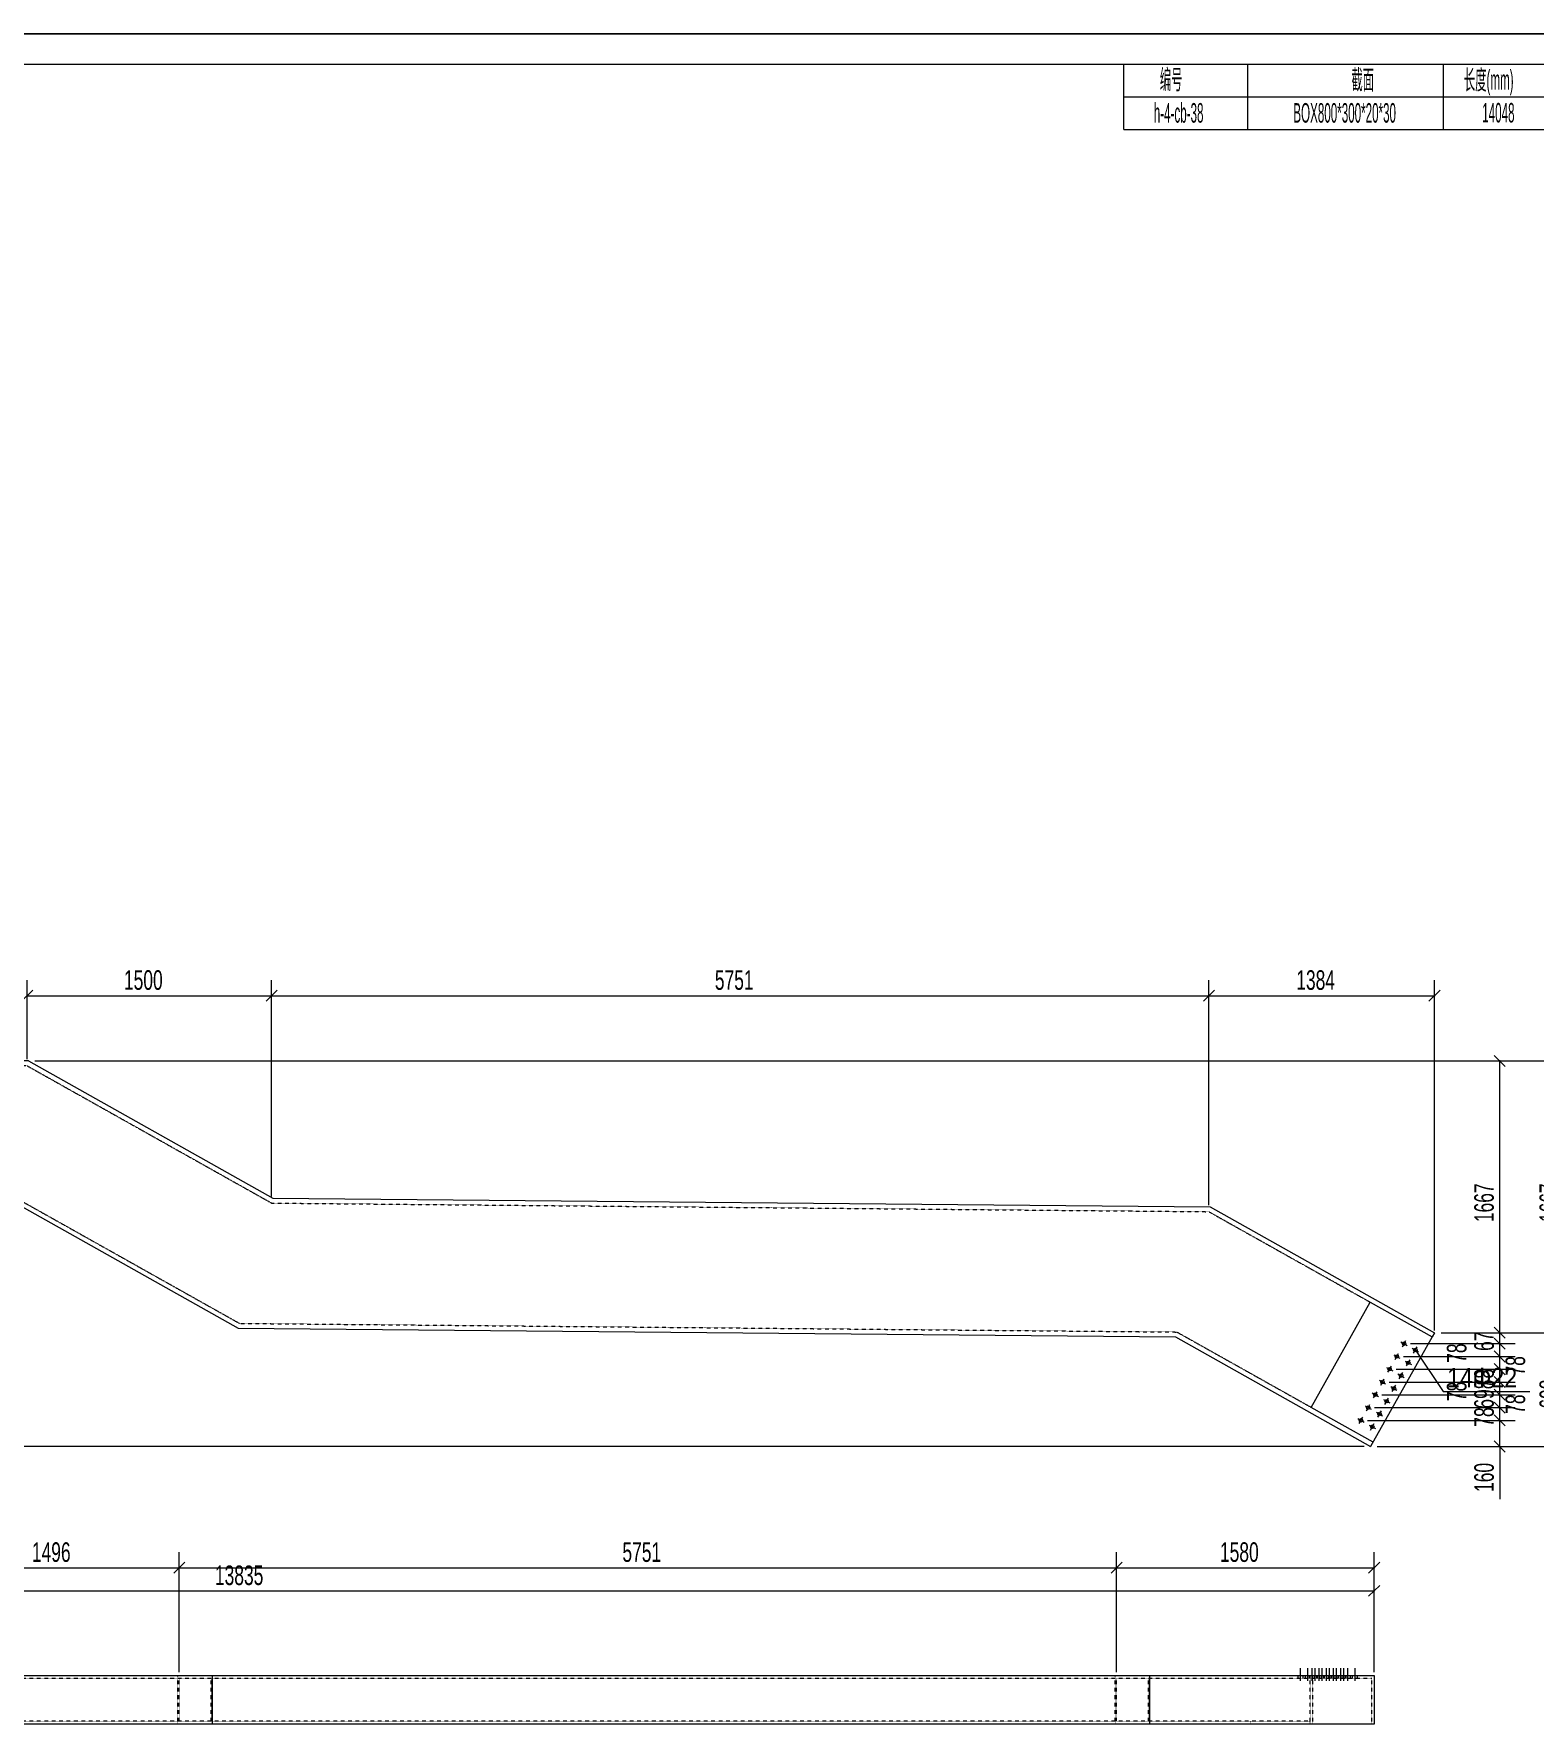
# Model space of a CAD drawing. Header units: millimetres. Extents: x 96 to 23960, y 200 to 17000.
# Drawn here: x 10112 to 19317, y 6631 to 17000 of the extents above; entities that cross this region are included whole.
import ezdxf

# ---------------------------------------------------------------- set-up
doc = ezdxf.new("R2010")
doc.units = ezdxf.units.MM
doc.linetypes.add('XKITLINE00', pattern=[0])
doc.linetypes.add('XKITLINE04', pattern=[3, 0.5, -0.5, 0.5, -0.5, 0.5, -0.5])
for name, color, linetype, lineweight in [('Bolt', 7, 'Continuous', 0), ('BoltMark', 3, 'Continuous', 0), ('DrawingSheet', 5, 'Continuous', 0), ('OtherObjectType', 1, 'Continuous', 0), ('Part', 2, 'Continuous', 0), ('Z-DIMENSIONS', 1, 'Continuous', 0)]:
    doc.layers.add(name, color=color, linetype=linetype, lineweight=lineweight)
doc.styles.add('$TD_AUDIT_GENERATED_(139)', font='ARIAL.TTF')
doc.styles.add('Arial', font='arial.ttf')
doc.styles.add('romsim', font='ARIAL.TTF')

# ---------------------------------------------------------------- blocks, each defined once
blk = doc.blocks.new('*A1')
at = {"layer": 'Bolt', "color": 7, "linetype": 'XKITLINE00', "lineweight": 0}
for p, q in [((18499, 8976), (18538, 8955)), ((18508, 8946), (18529, 8985)), ((18569, 8937), (18607, 8916)), ((18577, 8907), (18599, 8946)), ((18411, 8819), (18449, 8798)), ((18419, 8790), (18441, 8828)), ((18455, 8898), (18493, 8876)), ((18464, 8868), (18485, 8906)), ((18525, 8859), (18563, 8837)), ((18533, 8829), (18555, 8867)), ((18367, 8741), (18405, 8719)), ((18375, 8711), (18397, 8749)), ((18445, 8672), (18467, 8710)), ((18481, 8780), (18519, 8759)), ((18489, 8750), (18511, 8789)), ((18323, 8663), (18361, 8641)), ((18331, 8633), (18353, 8671)), ((18393, 8623), (18431, 8602)), ((18401, 8593), (18423, 8632)), ((18437, 8702), (18475, 8680)), ((18235, 8506), (18273, 8484)), ((18243, 8476), (18265, 8514)), ((18279, 8584), (18317, 8563)), ((18287, 8554), (18309, 8592)), ((18349, 8545), (18387, 8523)), ((18357, 8515), (18379, 8553)), ((18305, 8466), (18343, 8445)), ((18313, 8436), (18335, 8475))]:
    blk.add_line(p, q, dxfattribs=at)
for centre in [(18518, 8966), (18588, 8926), (18430, 8809), (18474, 8887), (18544, 8848), (18386, 8730), (18500, 8770), (18342, 8652), (18412, 8613), (18456, 8691), (18254, 8495), (18298, 8573), (18368, 8534), (18324, 8456)]:
    blk.add_circle(centre, 11, dxfattribs=at)
blk = doc.blocks.new('*A2')
at = {"layer": 'Part', "color": 4, "linetype": 'XKITLINE00', "lineweight": 0}
for p, q in [((5324, 10700), (4875, 9900)), ((5287, 10672), (5324, 10700)), ((10079, 10700), (5324, 10700)), ((10079, 10700), (11579, 9858)), ((4870, 9928), (5287, 10672)), ((4870, 9928), (4875, 9900)), ((9870, 9900), (4875, 9900)), ((9870, 9900), (11366, 9060)), ((11579, 9858), (17329, 9805)), ((17329, 9805), (18705, 9033)), ((17949, 8575), (18311, 9220)), ((18311, 9220), (18690, 9007)), ((11366, 9060), (17117, 9007)), ((18705, 9033), (18690, 9007)), ((17117, 9007), (18313, 8335)), ((18690, 9007), (18313, 8335)), ((18328, 8361), (17949, 8575))]:
    blk.add_line(p, q, dxfattribs=at)
at = {"layer": 'Part', "color": 7, "linetype": 'XKITLINE04', "lineweight": 0}
for p, q in [((10071, 10670), (5287, 10670)), ((10071, 10670), (11571, 9828)), ((9877, 9930), (4871, 9930)), ((9877, 9930), (11374, 9090)), ((11571, 9828), (17321, 9775)), ((17321, 9775), (18311, 9220)), ((11374, 9090), (17125, 9037)), ((17125, 9037), (17949, 8575))]:
    blk.add_line(p, q, dxfattribs=at)
blk = doc.blocks.new('*A3')
at = {"layer": 'Bolt', "color": 2, "linetype": 'XKITLINE00', "lineweight": 0}
for p, q in [((17884, 6898), (17884, 6976)), ((17928, 6898), (17928, 6976)), ((17954, 6898), (17954, 6976)), ((17972, 6898), (17972, 6976)), ((17998, 6898), (17998, 6976)), ((18016, 6898), (18016, 6976)), ((18042, 6898), (18042, 6976)), ((18060, 6898), (18060, 6976)), ((18086, 6898), (18086, 6976)), ((18104, 6898), (18104, 6976)), ((18130, 6898), (18130, 6976)), ((18148, 6898), (18148, 6976)), ((18174, 6898), (18174, 6976)), ((18218, 6898), (18218, 6976)), ((17869, 6911), (17869, 6931)), ((17899, 6911), (17899, 6931)), ((17913, 6911), (17913, 6931)), ((17939, 6911), (17939, 6931)), ((17943, 6911), (17943, 6931)), ((17957, 6911), (17957, 6931)), ((17969, 6911), (17969, 6931)), ((17983, 6911), (17983, 6931)), ((17987, 6911), (17987, 6931)), ((18001, 6911), (18001, 6931)), ((18013, 6911), (18013, 6931)), ((18027, 6911), (18027, 6931)), ((18031, 6911), (18031, 6931)), ((18045, 6911), (18045, 6931)), ((18057, 6911), (18057, 6931)), ((18071, 6911), (18071, 6931)), ((18075, 6911), (18075, 6931)), ((18089, 6911), (18089, 6931)), ((18101, 6911), (18101, 6931)), ((18115, 6911), (18115, 6931)), ((18119, 6911), (18119, 6931)), ((18133, 6911), (18133, 6931)), ((18145, 6911), (18145, 6931)), ((18159, 6911), (18159, 6931)), ((18163, 6911), (18163, 6931)), ((18189, 6911), (18189, 6931)), ((18203, 6911), (18203, 6931)), ((18233, 6911), (18233, 6931))]:
    blk.add_line(p, q, dxfattribs=at)
blk = doc.blocks.new('*A4')
at = {"layer": 'Part', "color": 4, "linetype": 'XKITLINE00', "lineweight": 0}
for p, q in [((4505, 6931), (4500, 6913)), ((4500, 6913), (4917, 6913)), ((4500, 6913), (4500, 6649)), ((4501, 6911), (4501, 6651)), ((4917, 6911), (4501, 6911)), ((4505, 6931), (18335, 6931)), ((4917, 6913), (4954, 6931)), ((4917, 6649), (4917, 6913)), ((4917, 6651), (4917, 6911)), ((4954, 6631), (4954, 6931)), ((9709, 6631), (9709, 6931)), ((11209, 6631), (11209, 6931)), ((16959, 6631), (16959, 6931)), ((18335, 6931), (18335, 6631)), ((4500, 6649), (4917, 6649)), ((4505, 6631), (4500, 6649)), ((4501, 6651), (4917, 6651)), ((4917, 6649), (4954, 6631)), ((18335, 6631), (4505, 6631))]:
    blk.add_line(p, q, dxfattribs=at)
at = {"layer": 'Part', "color": 7, "linetype": 'XKITLINE04', "lineweight": 0}
for p, q in [((4505, 6631), (4505, 6931)), ((9709, 6911), (4917, 6911)), ((9500, 6631), (9500, 6931)), ((9507, 6651), (9507, 6911)), ((9701, 6651), (9701, 6911)), ((18320, 6911), (9709, 6911)), ((10996, 6631), (10996, 6931)), ((11004, 6651), (11004, 6911)), ((11201, 6651), (11201, 6911)), ((16747, 6631), (16747, 6931)), ((16755, 6651), (16755, 6911)), ((16951, 6651), (16951, 6911)), ((17943, 6631), (17943, 6931)), ((17958, 6631), (17958, 6911)), ((18320, 6631), (18320, 6911)), ((17941, 6651), (4917, 6651)), ((17579, 6631), (17579, 6651)), ((17941, 6631), (17941, 6651))]:
    blk.add_line(p, q, dxfattribs=at)
blk = doc.blocks.new('*A5')
at = {"layer": 'DrawingSheet', "color": 5, "linetype": 'XKITLINE00', "lineweight": 0}
blk.add_line((23960, 17000), (200, 17000), dxfattribs=at)
blk = doc.blocks.new('*A6')
at = {"layer": 'OtherObjectType', "color": 7, "linetype": 'XKITLINE00', "lineweight": 0}
for p, q in [((16800, 16414), (16800, 16814)), ((16800, 16814), (21600, 16814)), ((17560, 16414), (17560, 16814)), ((18760, 16414), (18760, 16814)), ((19440, 16414), (19440, 16814)), ((20160, 16414), (20160, 16814)), ((20920, 16414), (20920, 16814)), ((21600, 16814), (21600, 16414)), ((16800, 16614), (21600, 16614)), ((16800, 16414), (21600, 16414))]:
    blk.add_line(p, q, dxfattribs=at)
at = {"layer": 'OtherObjectType', "color": 7, "width": 0.425}
for s, style, p in [('\\M+5B1E0\\M+5BAC5', 'Arial', (17020, 16660)), ('\\M+5BDD8\\M+5C3E6', 'Arial', (18195, 16659)), ('\\M+5B3A4\\M+5B6C8(mm)', 'Arial', (18885, 16658)), ('\\M+5B2C4\\M+5D6CA', 'Arial', (19742, 16651)), ('\\M+5CAFD\\M+5C1BF', 'Arial', (20421, 16655)), ('\\M+5B1C8\\M+5C0FD', 'Arial', (21218, 16655)), ('h-4-cb-38', '$TD_AUDIT_GENERATED_(139)', (16983, 16455)), ('BOX800*300*20*30', '$TD_AUDIT_GENERATED_(139)', (17839, 16455)), ('14048', '$TD_AUDIT_GENERATED_(139)', (18998, 16456)), ('Q355B', '$TD_AUDIT_GENERATED_(139)', (19681, 16456)), ('1:40', '$TD_AUDIT_GENERATED_(139)', (21222, 16455))]:
    blk.add_text(s, height=120, dxfattribs=dict(at, style=style)).set_placement(p)
blk = doc.blocks.new('*A7')
at = {"layer": 'OtherObjectType', "color": 7, "linetype": 'XKITLINE00', "lineweight": 0}
for p, q in [((200, 17000), (23960, 17000)), ((720, 16814), (23761, 16814))]:
    blk.add_line(p, q, dxfattribs=at)
blk = doc.blocks.new('*A9')
at = {"layer": 'Z-DIMENSIONS', "color": 3, "linetype": 'XKITLINE00', "lineweight": 0}
for p, q in [((10105, 11134), (10037, 11066)), ((10071, 10710), (10071, 11196)), ((10071, 11100), (11571, 11100)), ((11605, 11134), (11537, 11066)), ((11571, 9868), (11571, 11196))]:
    blk.add_line(p, q, dxfattribs=at)
at = {"layer": 'Z-DIMENSIONS', "color": 7}
for p in [(10071, 11100), (11571, 11100)]:
    blk.add_point(p, dxfattribs=at)
at = {"layer": 'Z-DIMENSIONS', "color": 7, "style": 'romsim', "width": 0.6375}
blk.add_text('1500', height=120, dxfattribs=at).set_placement((10665, 11136))
blk = doc.blocks.new('*A10')
at = {"layer": 'Z-DIMENSIONS', "color": 3, "linetype": 'XKITLINE00', "lineweight": 0}
for p, q in [((11605, 11134), (11537, 11066)), ((11571, 9868), (11571, 11196)), ((11571, 11100), (17321, 11100)), ((17355, 11134), (17287, 11066)), ((17321, 9815), (17321, 11196))]:
    blk.add_line(p, q, dxfattribs=at)
at = {"layer": 'Z-DIMENSIONS', "color": 7}
for p in [(11571, 11100), (17321, 11100)]:
    blk.add_point(p, dxfattribs=at)
at = {"layer": 'Z-DIMENSIONS', "color": 7, "style": 'romsim', "width": 0.6375}
blk.add_text('5751', height=120, dxfattribs=at).set_placement((14290, 11136))
blk = doc.blocks.new('*A11')
at = {"layer": 'Z-DIMENSIONS', "color": 3, "linetype": 'XKITLINE00', "lineweight": 0}
for p, q in [((17355, 11134), (17287, 11066)), ((17321, 9815), (17321, 11196)), ((17321, 11100), (18705, 11100)), ((18739, 11134), (18671, 11066)), ((18705, 9047), (18705, 11196))]:
    blk.add_line(p, q, dxfattribs=at)
at = {"layer": 'Z-DIMENSIONS', "color": 7}
for p in [(17321, 11100), (18705, 11100)]:
    blk.add_point(p, dxfattribs=at)
at = {"layer": 'Z-DIMENSIONS', "color": 7, "style": 'romsim', "width": 0.6375}
blk.add_text('1384', height=120, dxfattribs=at).set_placement((17857, 11136))
blk = doc.blocks.new('*A12')
at = {"layer": 'Z-DIMENSIONS', "color": 3, "linetype": 'XKITLINE00', "lineweight": 0}
for p, q in [((19071, 8529), (19139, 8461)), ((18294, 8495), (19201, 8495)), ((19105, 8335), (19105, 8495)), ((18353, 8335), (19201, 8335)), ((19071, 8369), (19139, 8301)), ((19105, 8335), (19105, 8011)), ((19105, 8335), (19105, 8011))]:
    blk.add_line(p, q, dxfattribs=at)
at = {"layer": 'Z-DIMENSIONS', "color": 7}
for p in [(19105, 8495), (19105, 8335)]:
    blk.add_point(p, dxfattribs=at)
at = {"layer": 'Z-DIMENSIONS', "color": 7, "style": 'romsim', "width": 0.6375}
blk.add_text('160', height=120, rotation=90.0002, dxfattribs=at).set_placement((19069, 8056))
blk = doc.blocks.new('*A13')
at = {"layer": 'Z-DIMENSIONS', "color": 3, "linetype": 'XKITLINE00', "lineweight": 0}
for p, q in [((19071, 8607), (19139, 8539)), ((18338, 8573), (19201, 8573)), ((19071, 8529), (19139, 8461)), ((19105, 8495), (19105, 8573)), ((18294, 8495), (19201, 8495))]:
    blk.add_line(p, q, dxfattribs=at)
at = {"layer": 'Z-DIMENSIONS', "color": 7}
for p in [(19105, 8573), (19105, 8495)]:
    blk.add_point(p, dxfattribs=at)
at = {"layer": 'Z-DIMENSIONS', "color": 7, "style": 'romsim', "width": 0.6375}
blk.add_text('78', height=120, rotation=90.0002, dxfattribs=at).set_placement((19069, 8456))
blk = doc.blocks.new('*A14')
at = {"layer": 'Z-DIMENSIONS', "color": 3, "linetype": 'XKITLINE00', "lineweight": 0}
for p, q in [((18382, 8652), (19201, 8652)), ((19071, 8686), (19139, 8618)), ((19071, 8607), (19139, 8539)), ((19105, 8573), (19105, 8652)), ((18338, 8573), (19201, 8573))]:
    blk.add_line(p, q, dxfattribs=at)
at = {"layer": 'Z-DIMENSIONS', "color": 7}
for p in [(19105, 8652), (19105, 8573)]:
    blk.add_point(p, dxfattribs=at)
at = {"layer": 'Z-DIMENSIONS', "color": 7, "style": 'romsim', "width": 0.6375}
blk.add_text('78', height=120, rotation=90.0002, dxfattribs=at).set_placement((19261, 8535))
blk = doc.blocks.new('*A15')
at = {"layer": 'Z-DIMENSIONS', "color": 3, "linetype": 'XKITLINE00', "lineweight": 0}
for p, q in [((18426, 8730), (19201, 8730)), ((19071, 8764), (19139, 8696)), ((19105, 8652), (19105, 8730)), ((18382, 8652), (19201, 8652)), ((19071, 8686), (19139, 8618))]:
    blk.add_line(p, q, dxfattribs=at)
at = {"layer": 'Z-DIMENSIONS', "color": 7}
for p in [(19105, 8730), (19105, 8652)]:
    blk.add_point(p, dxfattribs=at)
at = {"layer": 'Z-DIMENSIONS', "color": 7, "style": 'romsim', "width": 0.6375}
blk.add_text('78', height=120, rotation=90.0002, dxfattribs=at).set_placement((18901, 8613))
blk = doc.blocks.new('*A16')
at = {"layer": 'Z-DIMENSIONS', "color": 3, "linetype": 'XKITLINE00', "lineweight": 0}
for p, q in [((19071, 8843), (19139, 8775)), ((18426, 8730), (19201, 8730)), ((18470, 8809), (19201, 8809)), ((19071, 8764), (19139, 8696)), ((19105, 8730), (19105, 8809))]:
    blk.add_line(p, q, dxfattribs=at)
at = {"layer": 'Z-DIMENSIONS', "color": 7}
for p in [(19105, 8809), (19105, 8730)]:
    blk.add_point(p, dxfattribs=at)
at = {"layer": 'Z-DIMENSIONS', "color": 7, "style": 'romsim', "width": 0.6375}
blk.add_text('78', height=120, rotation=90.0002, dxfattribs=at).set_placement((19069, 8692))
blk = doc.blocks.new('*A17')
at = {"layer": 'Z-DIMENSIONS', "color": 3, "linetype": 'XKITLINE00', "lineweight": 0}
for p, q in [((19071, 8921), (19139, 8853)), ((18514, 8887), (19201, 8887)), ((19071, 8843), (19139, 8775)), ((19105, 8809), (19105, 8887)), ((18470, 8809), (19201, 8809))]:
    blk.add_line(p, q, dxfattribs=at)
at = {"layer": 'Z-DIMENSIONS', "color": 7}
for p in [(19105, 8887), (19105, 8809)]:
    blk.add_point(p, dxfattribs=at)
at = {"layer": 'Z-DIMENSIONS', "color": 7, "style": 'romsim', "width": 0.6375}
blk.add_text('78', height=120, rotation=90.0002, dxfattribs=at).set_placement((19261, 8770))
blk = doc.blocks.new('*A18')
at = {"layer": 'Z-DIMENSIONS', "color": 3, "linetype": 'XKITLINE00', "lineweight": 0}
for p, q in [((18558, 8966), (19201, 8966)), ((19071, 9000), (19139, 8932)), ((19071, 8921), (19139, 8853)), ((19105, 8887), (19105, 8966)), ((18514, 8887), (19201, 8887))]:
    blk.add_line(p, q, dxfattribs=at)
at = {"layer": 'Z-DIMENSIONS', "color": 7}
for p in [(19105, 8966), (19105, 8887)]:
    blk.add_point(p, dxfattribs=at)
at = {"layer": 'Z-DIMENSIONS', "color": 7, "style": 'romsim', "width": 0.6375}
blk.add_text('78', height=120, rotation=90.0002, dxfattribs=at).set_placement((18901, 8848))
blk = doc.blocks.new('*A19')
at = {"layer": 'Z-DIMENSIONS', "color": 3, "linetype": 'XKITLINE00', "lineweight": 0}
for p, q in [((18745, 9033), (19201, 9033)), ((19071, 9067), (19139, 8999)), ((19105, 8966), (19105, 9033)), ((18558, 8966), (19201, 8966)), ((19071, 9000), (19139, 8932))]:
    blk.add_line(p, q, dxfattribs=at)
at = {"layer": 'Z-DIMENSIONS', "color": 7}
for p in [(19105, 9033), (19105, 8966)]:
    blk.add_point(p, dxfattribs=at)
at = {"layer": 'Z-DIMENSIONS', "color": 7, "style": 'romsim', "width": 0.6375}
blk.add_text('67', height=120, rotation=90.0002, dxfattribs=at).set_placement((19069, 8921))
blk = doc.blocks.new('*A20')
at = {"layer": 'Z-DIMENSIONS', "color": 3, "linetype": 'XKITLINE00', "lineweight": 0}
for p, q in [((10119, 10700), (19201, 10700)), ((19071, 10734), (19139, 10666)), ((19105, 9033), (19105, 10700)), ((18745, 9033), (19201, 9033)), ((19071, 9067), (19139, 8999))]:
    blk.add_line(p, q, dxfattribs=at)
at = {"layer": 'Z-DIMENSIONS', "color": 7}
for p in [(19105, 10700), (19105, 9033)]:
    blk.add_point(p, dxfattribs=at)
at = {"layer": 'Z-DIMENSIONS', "color": 7, "style": 'romsim', "width": 0.6375}
blk.add_text('1667', height=120, rotation=90.0002, dxfattribs=at).set_placement((19069, 9711))
blk = doc.blocks.new('*A21')
at = {"layer": 'Z-DIMENSIONS', "color": 3, "linetype": 'XKITLINE00', "lineweight": 0}
for p, q in [((18745, 9033), (19601, 9033)), ((19471, 9067), (19539, 8999)), ((19505, 8335), (19505, 9033)), ((18353, 8335), (19601, 8335)), ((19471, 8369), (19539, 8301))]:
    blk.add_line(p, q, dxfattribs=at)
at = {"layer": 'Z-DIMENSIONS', "color": 7}
for p in [(19505, 9033), (19505, 8335)]:
    blk.add_point(p, dxfattribs=at)
at = {"layer": 'Z-DIMENSIONS', "color": 7, "style": 'romsim', "width": 0.6375}
blk.add_text('698', height=120, rotation=90.0002, dxfattribs=at).set_placement((19469, 8567))
blk = doc.blocks.new('*A22')
at = {"layer": 'Z-DIMENSIONS', "color": 3, "linetype": 'XKITLINE00', "lineweight": 0}
for p, q in [((10119, 10700), (19601, 10700)), ((19471, 10734), (19539, 10666)), ((19505, 9033), (19505, 10700)), ((18745, 9033), (19601, 9033)), ((19471, 9067), (19539, 8999))]:
    blk.add_line(p, q, dxfattribs=at)
at = {"layer": 'Z-DIMENSIONS', "color": 7}
for p in [(19505, 10700), (19505, 9033)]:
    blk.add_point(p, dxfattribs=at)
at = {"layer": 'Z-DIMENSIONS', "color": 7, "style": 'romsim', "width": 0.6375}
blk.add_text('1667', height=120, rotation=90.0002, dxfattribs=at).set_placement((19469, 9711))
blk = doc.blocks.new('*A23')
at = {"layer": 'Z-DIMENSIONS', "color": 3, "linetype": 'XKITLINE00', "lineweight": 0}
for p, q in [((18745, 9033), (19201, 9033)), ((19071, 9067), (19139, 8999)), ((19105, 8335), (19105, 9033)), ((18353, 8335), (19201, 8335)), ((19071, 8369), (19139, 8301))]:
    blk.add_line(p, q, dxfattribs=at)
at = {"layer": 'Z-DIMENSIONS', "color": 7}
for p in [(19105, 9033), (19105, 8335)]:
    blk.add_point(p, dxfattribs=at)
at = {"layer": 'Z-DIMENSIONS', "color": 7, "style": 'romsim', "width": 0.6375}
blk.add_text('698', height=120, rotation=90.0002, dxfattribs=at).set_placement((19069, 8567))
blk = doc.blocks.new('*A24')
at = {"layer": 'Z-DIMENSIONS', "color": 3, "linetype": 'XKITLINE00', "lineweight": 0}
for p, q in [((10119, 10700), (19201, 10700)), ((19071, 10734), (19139, 10666)), ((19105, 9033), (19105, 10700)), ((18745, 9033), (19201, 9033)), ((19071, 9067), (19139, 8999))]:
    blk.add_line(p, q, dxfattribs=at)
at = {"layer": 'Z-DIMENSIONS', "color": 7}
for p in [(19105, 10700), (19105, 9033)]:
    blk.add_point(p, dxfattribs=at)
at = {"layer": 'Z-DIMENSIONS', "color": 7, "style": 'romsim', "width": 0.6375}
blk.add_text('1667', height=120, rotation=90.0002, dxfattribs=at).set_placement((19069, 9711))
blk = doc.blocks.new('*A25')
at = {"layer": 'Z-DIMENSIONS', "color": 3, "linetype": 'XKITLINE00', "lineweight": 0}
blk.add_line((18273, 8335), (4374, 8335), dxfattribs=at)
blk = doc.blocks.new('*A28')
at = {"layer": 'BoltMark', "color": 4, "linetype": 'XKITLINE00', "lineweight": 0}
for p, q in [((18588, 8926), (18758, 8673)), ((18758, 8673), (19290, 8673))]:
    blk.add_line(p, q, dxfattribs=at)
at = {"layer": 'BoltMark', "color": 7, "style": 'Arial', "width": 0.85}
blk.add_text('14\\M+5A6B522', height=120, dxfattribs=at).set_placement((18782, 8697))
blk = doc.blocks.new('*A30')
at = {"layer": 'Z-DIMENSIONS', "color": 3, "linetype": 'XKITLINE00', "lineweight": 0}
for p, q in [((18369, 7483), (18301, 7416)), ((18335, 6971), (18335, 7545)), ((4500, 7449), (18335, 7449))]:
    blk.add_line(p, q, dxfattribs=at)
at = {"layer": 'Z-DIMENSIONS', "color": 7}
blk.add_point((18335, 7449), dxfattribs=at)
at = {"layer": 'Z-DIMENSIONS', "color": 7, "style": 'romsim', "width": 0.6375}
blk.add_text('13835', height=120, dxfattribs=at).set_placement((11223, 7485))
blk = doc.blocks.new('*A32')
at = {"layer": 'Z-DIMENSIONS', "color": 3, "linetype": 'XKITLINE00', "lineweight": 0}
for p, q in [((9507, 6951), (9507, 7687)), ((11004, 6951), (11004, 7687)), ((9541, 7625), (9473, 7558)), ((9507, 7591), (11004, 7591)), ((11038, 7625), (10970, 7558))]:
    blk.add_line(p, q, dxfattribs=at)
at = {"layer": 'Z-DIMENSIONS', "color": 7}
for p in [(9507, 7591), (11004, 7591)]:
    blk.add_point(p, dxfattribs=at)
at = {"layer": 'Z-DIMENSIONS', "color": 7, "style": 'romsim', "width": 0.6375}
blk.add_text('1496', height=120, dxfattribs=at).set_placement((10100, 7627))
blk = doc.blocks.new('*A33')
at = {"layer": 'Z-DIMENSIONS', "color": 3, "linetype": 'XKITLINE00', "lineweight": 0}
for p, q in [((11004, 6951), (11004, 7687)), ((16755, 6951), (16755, 7687)), ((11038, 7625), (10970, 7558)), ((11004, 7591), (16755, 7591)), ((16789, 7625), (16721, 7558))]:
    blk.add_line(p, q, dxfattribs=at)
at = {"layer": 'Z-DIMENSIONS', "color": 7}
for p in [(11004, 7591), (16755, 7591)]:
    blk.add_point(p, dxfattribs=at)
at = {"layer": 'Z-DIMENSIONS', "color": 7, "style": 'romsim', "width": 0.6375}
blk.add_text('5751', height=120, dxfattribs=at).set_placement((13723, 7627))
blk = doc.blocks.new('*A34')
at = {"layer": 'Z-DIMENSIONS', "color": 3, "linetype": 'XKITLINE00', "lineweight": 0}
for p, q in [((16755, 6951), (16755, 7687)), ((18335, 6951), (18335, 7687)), ((16789, 7625), (16721, 7558)), ((16755, 7591), (18335, 7591)), ((18369, 7625), (18301, 7558))]:
    blk.add_line(p, q, dxfattribs=at)
at = {"layer": 'Z-DIMENSIONS', "color": 7}
for p in [(16755, 7591), (18335, 7591)]:
    blk.add_point(p, dxfattribs=at)
at = {"layer": 'Z-DIMENSIONS', "color": 7, "style": 'romsim', "width": 0.6375}
blk.add_text('1580', height=120, dxfattribs=at).set_placement((17389, 7627))
blk = doc.blocks.new('*A35')
at = {"layer": 'Z-DIMENSIONS', "color": 3, "linetype": 'XKITLINE00', "lineweight": 0}
blk.add_line((18295, 6631), (4004, 6631), dxfattribs=at)

msp = doc.modelspace()

# ---------------------------------------------------------------- block references
at = {"lineweight": 0}
for name in ['*A5', '*A7', '*A6', '*A9', '*A10', '*A11', '*A2', '*A20', '*A22', '*A24', '*A25', '*A21', '*A23', '*A19', '*A1', '*A17', '*A18', '*A28', '*A16', '*A15', '*A13', '*A14', '*A12', '*A32', '*A33', '*A34', '*A30', '*A35', '*A3', '*A4']:
    msp.add_blockref(name, (0, 0), dxfattribs=at)

doc.saveas('drawing.dxf')
